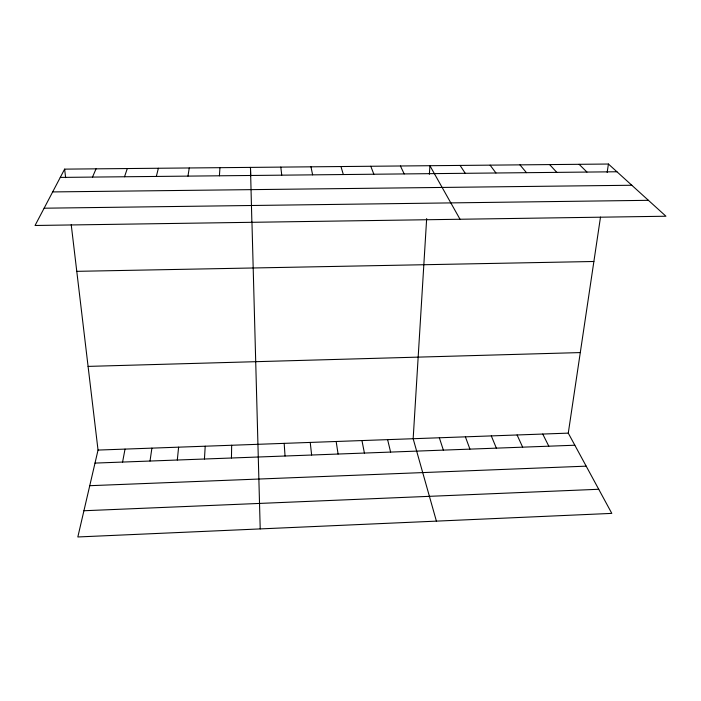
<?xml version="1.0" encoding="UTF-8"?>
<svg xmlns="http://www.w3.org/2000/svg" width="701" height="701" viewBox="0 0 701 701"><rect width="100%" height="100%" fill="white"/><g stroke="black" fill="none" stroke-linecap="round" stroke-linejoin="round"><path stroke-width="1.05" d="M231.453 458.007L231.663 445.258M204.447 459.015L205.209 446.213M426.664 218.581L413.161 438.721L436.408 521.132M429.38 174.277L429.906 165.708L460.022 219.255M219.422 175.802L219.948 167.679M177.3 460.022L178.615 447.168M150.014 461.039L151.898 448.132M71.23 224.714L98.035 450.068L77.829 536.966L611.807 513.386L568.274 433.13L600.503 217.1M607.162 172.455L608.415 164.034L64.623 169.134L35.05 225.485L665.95 216.232L608.415 164.034M187.973 176.117L189.252 167.968M122.579 462.064L125.032 449.096M156.341 176.442L158.373 168.258M124.515 176.766L127.302 168.547M92.497 177.09L96.055 168.845M83.927 510.749L598.733 489.272M89.746 485.697L586.185 466.156M95.003 463.089L574.829 445.223M98.035 450.068L568.274 433.13M88.081 366.395L580.288 352.577M76.777 271.34L593.878 261.491M44.119 208.206L648.416 200.32M52.663 191.925L631.811 185.257M60.277 177.414L616.933 171.763M579.096 164.306L586.956 172.06M549.61 164.586L556.804 172.367M519.949 164.866L526.469 172.674M490.113 165.147L495.949 172.989M460.093 165.427L465.245 173.296M542.749 434.05L548.804 446.186M400.429 165.988L404.188 173.918M517.093 434.979L522.648 447.168M491.305 435.908L496.361 448.141M370.785 166.26L373.852 174.225M465.394 436.837L469.933 449.131M439.343 437.774L443.365 450.121M340.966 166.54L343.332 174.54M387.618 439.641L390.606 452.084M310.972 166.82L312.628 174.856M361.953 440.561L364.415 453.056M336.156 441.49L338.092 454.038M64.623 169.134L65.631 177.633M280.812 167.11L281.749 175.162M310.228 442.427L311.638 455.019M284.177 443.365L285.044 456.009M250.704 176.1L250.467 167.39L251.878 222.305M251.957 222.199L260.211 528.913"/></g></svg>
